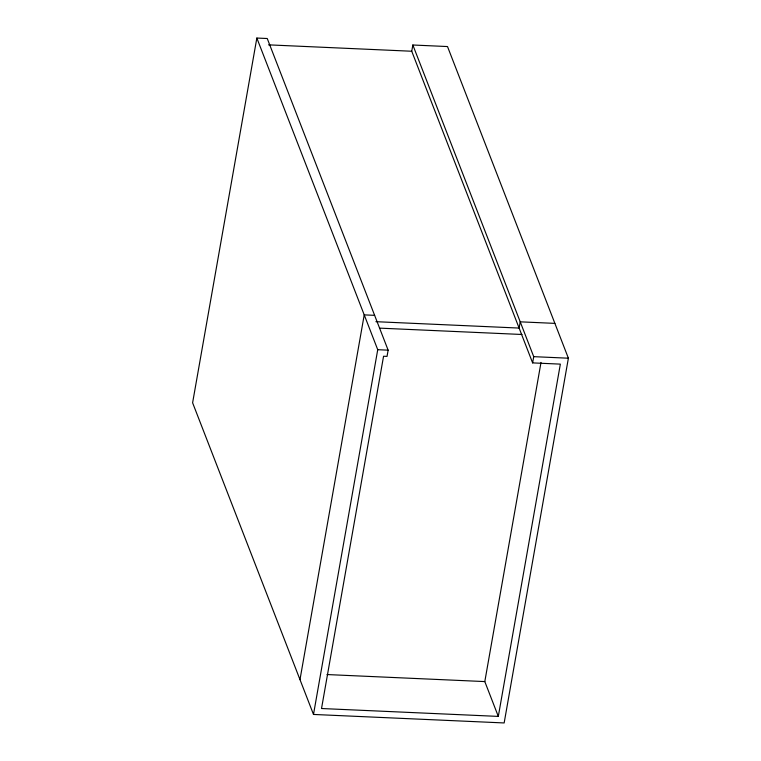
<?xml version="1.0" encoding="UTF-8"?>
<svg xmlns="http://www.w3.org/2000/svg" width="761" height="761" viewBox="0 0 761 761"><rect width="100%" height="100%" fill="white"/><g stroke="black" fill="none" stroke-linecap="round" stroke-linejoin="round"><path stroke-width="1.14" d="M256.847 38.05L192.609 402.797L313.494 714.446L504.153 722.95L568.391 358.203L447.506 46.554L412.843 45.004L411.739 51.244L532.624 362.892L560.353 364.129L498.312 716.405L321.523 708.52L383.563 356.243L387.035 356.395L388.129 350.165L267.254 38.516L256.847 38.05L377.732 349.699L313.494 714.446M299.986 679.63L364.224 314.883L374.621 315.339M532.624 362.892L533.727 356.662L412.843 45.004M498.312 716.405L484.805 681.58L541.014 362.426M268.519 44.851L411.739 51.244M554.883 323.377L520.22 321.836L519.116 328.067L375.896 321.684M379.644 328.134L522.017 334.488M377.732 349.699L388.129 350.165M533.727 356.662L568.391 358.203M327.002 674.55L484.805 681.58"/></g></svg>
